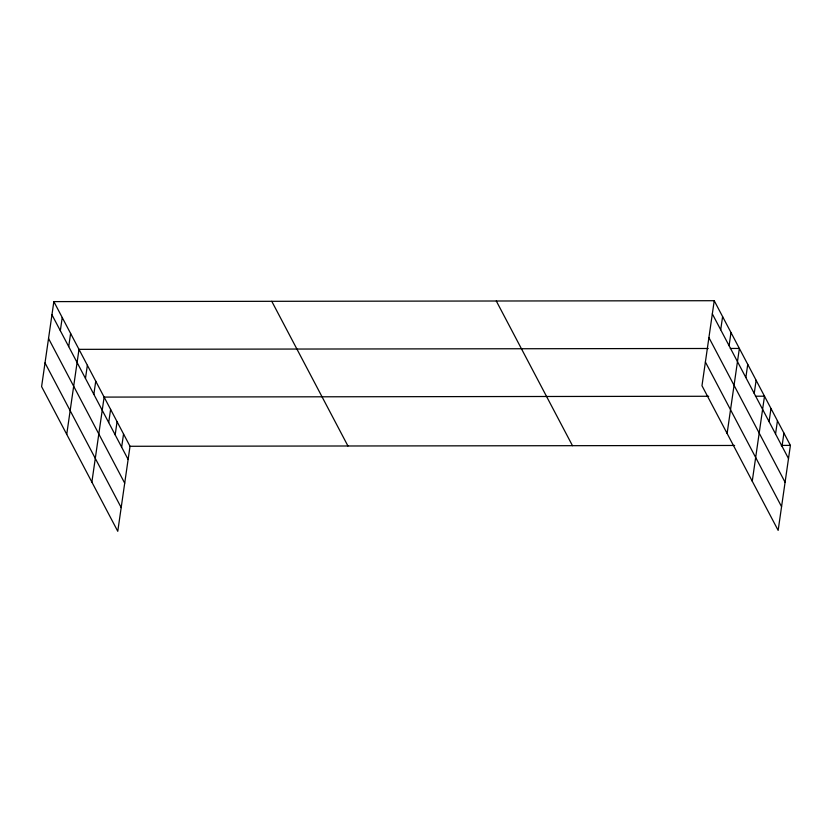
<?xml version="1.0" encoding="UTF-8"?>
<svg xmlns="http://www.w3.org/2000/svg" width="832" height="832" viewBox="0 0 832 832"><rect width="100%" height="100%" fill="white"/><g stroke="black" fill="none" stroke-linecap="round" stroke-linejoin="round"><path stroke-width="1.25" d="M53.851 301.61L41.6 386.61L117.77 531.294L130.021 446.285L53.851 301.61L714.23 300.706L790.4 445.39L778.149 530.39L701.979 385.715L714.23 300.706M60.33 330.678L62.234 317.522M68.713 346.601L70.606 333.434M66.737 434.356L78.988 349.346L708.23 348.494M85.467 378.425L87.37 365.269M93.85 394.337L95.742 381.181M91.874 482.102L104.125 397.093L708.718 396.271M108.701 422.552L110.604 409.396M115.18 434.855L117.073 421.689M121.649 447.148L123.552 433.992M720.71 329.784L722.602 316.628M729.092 345.706L730.985 332.54M727.116 433.462L739.367 348.452L730.288 348.462M745.846 377.53L747.739 364.374M754.229 393.442L756.122 380.286M752.253 481.208L764.504 396.198L755.425 396.209M769.08 421.658L770.973 408.502M775.549 433.961L777.452 420.794M782.028 446.254L783.921 433.087M130.021 446.285L734.625 445.463M781.321 445.401L790.4 445.39M712.327 313.872L788.507 458.557M708.916 337.584L785.086 482.258M705.39 362.003L781.57 506.688M496.298 301.007L572.478 445.682M271.773 301.309L347.942 445.994M51.948 314.766L128.128 459.451M48.537 338.478L124.706 483.153M45.011 362.898L121.191 507.582"/></g></svg>
